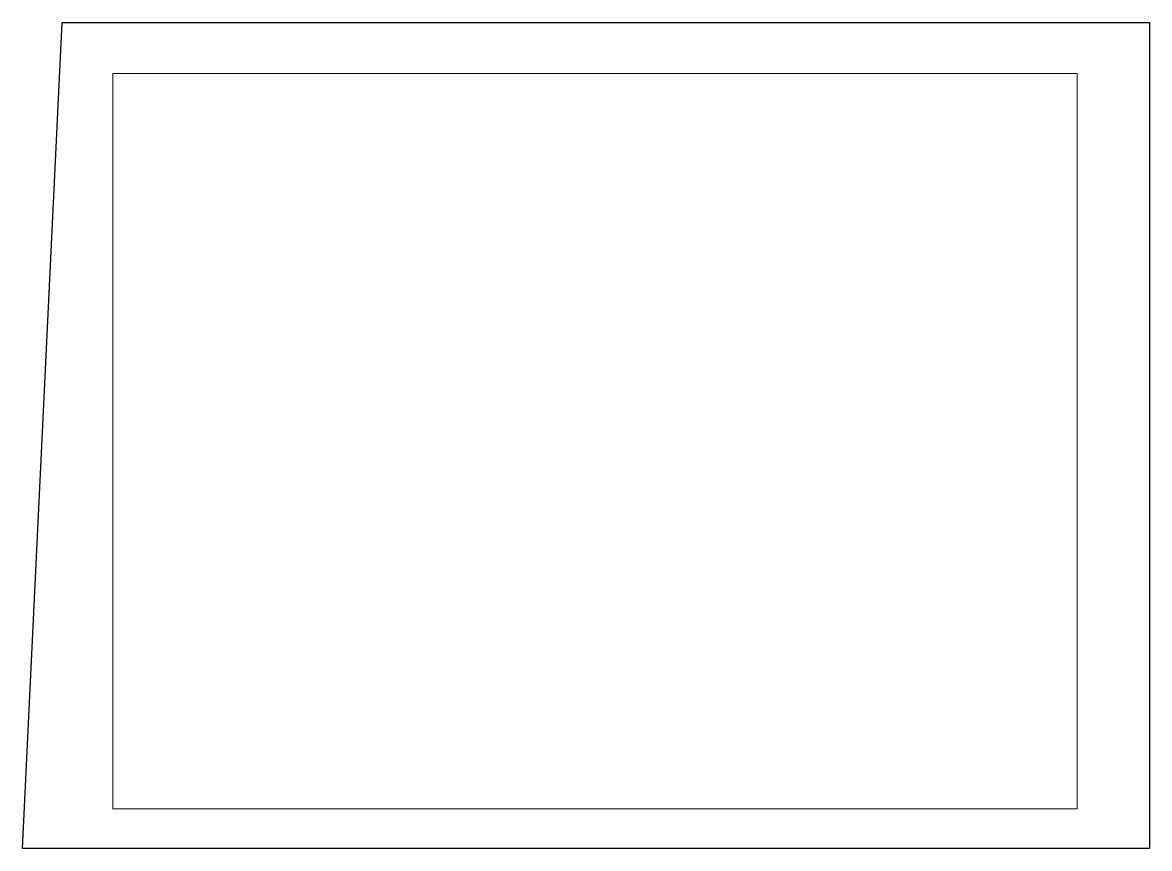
# Paper-space layout 'Layout1' of a CAD drawing. Header units: inches. Extents: x 0.26 to 10.08, y 0.45 to 7.64.
import ezdxf

# ---------------------------------------------------------------- set-up
doc = ezdxf.new("R2010")
doc.units = ezdxf.units.IN
doc.header["$MEASUREMENT"] = 0

psp = doc.layouts.get("Layout1")

# ---------------------------------------------------------------- linework, layer by layer
for p, q in [((0.2645, 0.454), (0.6083, 7.6442)), ((0.6083, 7.6442), (10.0812, 7.6442)), ((10.0812, 7.6442), (10.0812, 0.454)), ((10.0812, 0.454), (0.2645, 0.454))]:
    psp.add_line(p, q)

# ---------------------------------------------------------------- viewports
at = {"layer": '0'}
psp.add_viewport(center=(5.25, 4), size=(8.4, 6.4), view_center_point=(6, 4.5), view_height=9.188724, dxfattribs=at)

doc.saveas('drawing.dxf')
